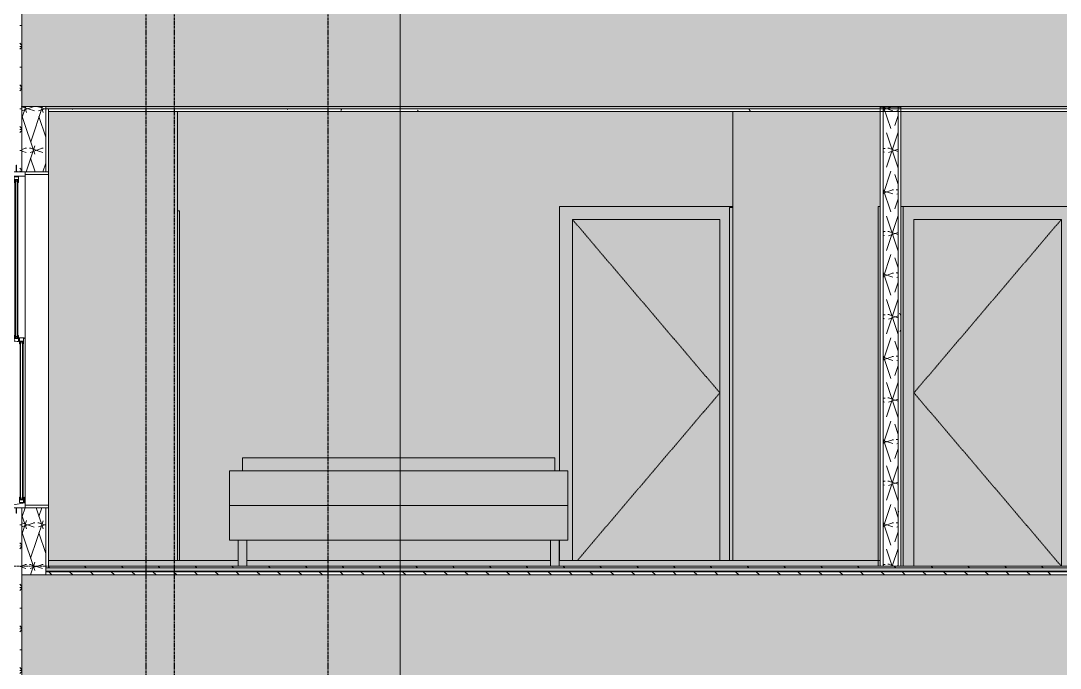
# Model space of a CAD drawing. Header units: inches. Extents: x 1718 to 6958, y -253 to 585.
# Drawn here: x 4887.1 to 5126.8, y 112.5 to 261.8 of the extents above; entities that cross this region are included whole.
import ezdxf

# ---------------------------------------------------------------- set-up
doc = ezdxf.new("R2010")
doc.units = ezdxf.units.IN
doc.header["$MEASUREMENT"] = 0
for name, pattern in [('Dash', [0.25, 0.125, -0.125]), ('Dash 1_16_', [0.125, 0.0625, -0.0625]), ('Grid Line 1_2_', [0.875, 0.5, -0.125, 0.125, -0.125]), ('Grid Line 1_2__2_', [0.875, 0.5, -0.125, 0.125, -0.125])]:
    doc.linetypes.add(name, pattern=pattern)
for name, color, linetype, lineweight in [('0-2', 250, 'Continuous', 9), ('0-4', 10, 'Continuous', 5), ('A-DETL-GENF-2', 92, 'Continuous', 13), ('A-DETL-GENF-HDLN', 1, 'Dash', 9), ('A-DOOR-1', 41, 'Continuous', 9), ('A-DOOR-2', 250, 'Dash 1_16_', 9), ('A-DOOR-5', 250, 'Continuous', 9), ('A-DOOR-FRAM-1', 41, 'Continuous', 9), ('A-DOOR-FRAM-2', 250, 'Continuous', 9), ('A-DOOR-FRAM-7', 130, 'Continuous', 20), ('A-FLOR-4', 250, 'Continuous', 9), ('A-FLOR-5', 192, 'Continuous', 5), ('A-FLOR-6', 192, 'Continuous', 9), ('A-FLOR-7', 50, 'Continuous', 13), ('A-FLOR-LEVL-5', 51, 'Grid Line 1_2_', 9), ('A-FLOR-MCUT', 51, 'Continuous', 13), ('A-FLOR-PATT-1', 252, 'Continuous', 9), ('A-GLAZ', 151, 'Continuous', 13), ('A-GLAZ-1', 151, 'Continuous', 9), ('A-GLAZ-3', 151, 'Continuous', 20), ('A-WALL', 113, 'Continuous', 13), ('A-WALL-1', 10, 'Continuous', 5), ('A-WALL-2', 50, 'Continuous', 13), ('A-WALL-4', 250, 'Continuous', 9), ('A-WALL-5', 7, 'Continuous', 13), ('A-WALL-6', 113, 'Continuous', 5), ('A-WALL-7', 113, 'Continuous', 9), ('A-WALL-PATT-1', 252, 'Continuous', 9), ('G-ANNO-SYMB', 111, 'Continuous', 9), ('I-FURN-1', 250, 'Continuous', 9), ('I-FURN-3', 90, 'Continuous', 9), ('I-WALL-2', 50, 'Continuous', 13), ('I-WALL-3', 250, 'Continuous', 9), ('S-GRID-1', 1, 'Grid Line 1_2__2_', 30)]:
    doc.layers.add(name, color=color, linetype=linetype, lineweight=lineweight)
pattern_1 = [(161.57, (7056.9088, 69.248), (-3.8399538, -1.544e-05), [0, -27.322, 3.034, 0]), (18.43, (7055.9488, 69.248), (-3.8399538, 1.544e-05), [0, -27.322, 3.034, 0]), (108.43, (7056.9088, 69.248), (1.919622, -9.6005246), [9.106, -21.25]), (71.57, (7055.9488, 69.248), (1.919622, 9.6005246), [9.106, -21.25])]
pattern_2 = [(0, (7056.429, 68.768), (0, 4.798), []), (315, (7056.4288, 68.768), (4.7984266, 0), [6.786, -6.786]), (45, (7056.4288, 68.768), (4.7984266, 0), [6.786, -6.786])]

# ---------------------------------------------------------------- blocks, each defined once
blk = doc.blocks.new('SWING - SINGLE - FLUSH - SWING - FLUSH - 2-10 x 6-8 - PRIVACY-3983846-BUILDING ELEVATION - COURTYARD - LOOKING EAST')
at = {"layer": 'A-DOOR-1'}
blk.add_hatch(color=256, dxfattribs=at).paths.add_polyline_path([(-3697.05, 137.37), (-3697.05, 216), (-3731.05, 216), (-3731.05, 137.37), (-3703.35, 137.37)], flags=0)
at = {"layer": 'A-DOOR-FRAM-1'}
blk.add_hatch(color=256, dxfattribs=at).paths.add_polyline_path([(-3734.05, 137.37), (-3731.05, 137.37), (-3731.05, 216), (-3697.05, 216), (-3697.05, 137.37), (-3694.8, 137.37), (-3694.8, 218.75), (-3694.05, 218.75), (-3694.05, 219), (-3734.05, 219), (-3734.05, 158), (-3732.1, 158), (-3732.1, 142), (-3734.05, 142), (-3734.05, 138.12)], flags=0)
at = {"layer": 'A-DOOR-2'}
for p in [(-3731.05, 216), (-3729.88, 137.37)]:
    blk.add_line(p, (-3697.05, 176), dxfattribs=at)
at = {"layer": 'A-DOOR-FRAM-2'}
for p, q in [((-3734.05, 219), (-3734.05, 158)), ((-3694.05, 219), (-3734.05, 219)), ((-3731.05, 137.37), (-3731.05, 216)), ((-3731.05, 216), (-3697.05, 216)), ((-3697.05, 216), (-3697.05, 137.37)), ((-3734.05, 142), (-3734.05, 137.37))]:
    blk.add_line(p, q, dxfattribs=at)
blk = doc.blocks.new('SWING - SINGLE - FLUSH - SWING - FLUSH - 2-10 x 6-8 - PRIVACY-3983842-BUILDING ELEVATION - COURTYARD - LOOKING EAST')
at = {"layer": 'A-DOOR-1'}
blk.add_hatch(color=256, dxfattribs=at).paths.add_polyline_path([(-3618.3, 136), (-3618.3, 216), (-3652.3, 216), (-3652.3, 136), (-3633.95, 136)], flags=0)
at = {"layer": 'A-DOOR-FRAM-1'}
blk.add_hatch(color=256, dxfattribs=at).paths.add_polyline_path([(-3652.3, 136), (-3652.3, 216), (-3618.3, 216), (-3618.3, 136), (-3615.3, 136), (-3615.3, 219), (-3654.8, 219), (-3654.8, 136)], flags=0)
at = {"layer": 'A-DOOR-2'}
for p in [(-3618.3, 216), (-3618.3, 136)]:
    blk.add_line(p, (-3652.3, 176), dxfattribs=at)
at = {"layer": 'A-DOOR-FRAM-2'}
for p, q in [((-3615.3, 219), (-3654.8, 219)), ((-3615.3, 136), (-3615.3, 219)), ((-3652.3, 136), (-3652.3, 216)), ((-3652.3, 216), (-3618.3, 216)), ((-3618.3, 216), (-3618.3, 136))]:
    blk.add_line(p, q, dxfattribs=at)
blk = doc.blocks.new('SLIDING - FLUSH - SLIDING - FLUSH - 5-0 x 6-8-3203585-BUILDING ELEVATION - COURTYARD - LOOKING EAST')
at = {"layer": 'A-DOOR-1'}
blk.add_hatch(color=256, dxfattribs=at).paths.add_polyline_path([(-3694.1, 137.37), (-3694.05, 137.37), (-3694.05, 218.75), (-3694.8, 218.75), (-3694.8, 137.37)], flags=0)
at = {"layer": 'A-DOOR-5'}
for p, q in [((-3694.8, 218.75), (-3694.05, 218.75)), ((-3694.8, 137.37), (-3694.8, 218.75))]:
    blk.add_line(p, q, dxfattribs=at)
blk = doc.blocks.new('Bed-Standard - King 78_ x 80_-1242963-BUILDING ELEVATION - COURTYARD - LOOKING EAST')
at = {"layer": 'I-FURN-3'}
for points in [[(-3735.1, 160), (-3735.1, 161), (-3807.1, 161), (-3807.1, 160), (-3736.86, 160)], [(-3735.1, 158), (-3735.1, 160), (-3807.1, 160), (-3807.1, 158), (-3736.86, 158)], [(-3809.78, 150), (-3809.1, 150), (-3809.1, 158), (-3810.1, 158), (-3810.1, 150), (-3809.96, 150)], [(-3803.9, 150), (-3733.1, 150), (-3733.1, 158), (-3809.1, 158), (-3809.1, 150)], [(-3732.85, 150), (-3732.1, 150), (-3732.1, 158), (-3733.1, 158), (-3733.1, 150)], [(-3810.1, 142), (-3809.1, 142), (-3809.1, 150), (-3810.1, 150), (-3810.1, 144.1)], [(-3809.1, 142), (-3733.1, 142), (-3733.1, 150), (-3809.1, 150), (-3809.1, 144.1)], [(-3733.1, 142), (-3732.1, 142), (-3732.1, 150), (-3733.1, 150), (-3733.1, 144.1)], [(-3807.1, 136), (-3806.1, 136), (-3806.1, 142), (-3808.1, 142), (-3808.09, 136), (-3807.32, 136)], [(-3734.88, 136), (-3734.1, 136), (-3734.1, 142), (-3736.1, 142), (-3736.1, 136), (-3735.1, 136)]]:
    blk.add_hatch(color=256, dxfattribs=at).paths.add_polyline_path(points, flags=0)
at = {"layer": 'I-FURN-1'}
for p, q in [((-3735.1, 161), (-3807.1, 161)), ((-3807.1, 160), (-3807.1, 161)), ((-3735.1, 161), (-3735.1, 160)), ((-3807.1, 158), (-3807.1, 160)), ((-3735.1, 160), (-3735.1, 158)), ((-3810.1, 158), (-3810.1, 150)), ((-3810.1, 158), (-3809.1, 158)), ((-3809.1, 158), (-3733.1, 158)), ((-3733.1, 158), (-3732.1, 158)), ((-3732.1, 150), (-3732.1, 158)), ((-3810.1, 150), (-3810.1, 142)), ((-3810.1, 150), (-3809.1, 150)), ((-3809.1, 150), (-3810.1, 150)), ((-3809.1, 150), (-3733.1, 150)), ((-3733.1, 150), (-3809.1, 150)), ((-3733.1, 150), (-3732.1, 150)), ((-3732.1, 150), (-3733.1, 150)), ((-3732.1, 142), (-3732.1, 150)), ((-3809.1, 142), (-3810.1, 142)), ((-3733.1, 142), (-3809.1, 142)), ((-3808.1, 142), (-3808.1, 136)), ((-3806.1, 136), (-3806.1, 142)), ((-3736.1, 142), (-3736.1, 136)), ((-3734.1, 136), (-3734.1, 142)), ((-3732.1, 142), (-3733.1, 142)), ((-3806.1, 136), (-3808.1, 136)), ((-3734.1, 136), (-3736.1, 136))]:
    blk.add_line(p, q, dxfattribs=at)
blk = doc.blocks.new('SWING - SINGLE - FLUSH - SWING - FLUSH - 2-10 x 6-8 - PRIVACY-V75-BUILDING ELEVATION - COURTYARD - LOOKING EAST')
at = {"layer": 'A-DOOR-FRAM-1'}
for points in [[(-3660.55, 137.37), (-3660.05, 137.37), (-3660.05, 219), (-3660.55, 219), (-3660.55, 144.1)], [(-3655.3, 136), (-3654.8, 136), (-3654.8, 219), (-3655.3, 219), (-3655.3, 144.1)]]:
    blk.add_hatch(color=256, dxfattribs=at).paths.add_polyline_path(points, flags=0)
at = {"layer": 'A-DOOR-FRAM-7'}
for p, q in [((-3660.55, 219), (-3660.55, 136)), ((-3660.05, 219), (-3660.55, 219)), ((-3660.05, 136), (-3660.05, 219)), ((-3654.8, 219), (-3655.3, 219)), ((-3655.3, 219), (-3655.3, 136)), ((-3654.8, 136), (-3654.8, 219)), ((-3660.55, 136), (-3660.05, 136)), ((-3655.3, 136), (-3654.8, 136))]:
    blk.add_line(p, q, dxfattribs=at)
blk = doc.blocks.new('SWING - SINGLE - FLUSH - SWING - 34_ x 80_ - WITH ACOUSTICAL SEAL-3983856-BUILDING ELEVATION - COURTYARD - LOOKING EAST')
at = {"layer": 'A-DOOR-FRAM-1'}
blk.add_hatch(color=256, dxfattribs=at).paths.add_polyline_path([(-3821.6, 137.37), (-3821.6, 218), (-3822.1, 218), (-3822.1, 137.37)], flags=0)
at = {"layer": 'A-DOOR-FRAM-2'}
for q in [(-3822.1, 218), (-3821.6, 137.37)]:
    blk.add_line((-3821.6, 218), q, dxfattribs=at)
blk = doc.blocks.new('CTR - 1st Phase - Unit Layouts_rvt-2-BUILDING ELEVATION - COURTYARD - LOOKING EAST')
at = {"layer": 'A-FLOR-7'}
h = blk.add_hatch(color=256, dxfattribs=at)
h.paths.add_polyline_path([(-3728.48, 136), (-3660.05, 136), (-3660.05, 137.37), (-3734.1, 137.37), (-3734.1, 136), (-3731.05, 136)], flags=0)
h.paths.add_polyline_path([(-3806.1, 136), (-3736.1, 136), (-3736.1, 137.37), (-3806.1, 137.37)], flags=0)
h.paths.add_polyline_path([(-3820.66, 136), (-3808.1, 136), (-3808.1, 137.37), (-3851.85, 137.37), (-3851.85, 136), (-3822.1, 136)], flags=0)
at = {"layer": 'A-WALL-1'}
blk.add_hatch(color=256, dxfattribs=at).paths.add_polyline_path([(-3689.43, 137.37), (-3689.3, 137.37), (-3689.3, 240.87), (-3694.05, 240.87), (-3694.05, 137.37)], flags=0)
at = {"layer": 'A-WALL-2'}
h = blk.add_hatch(color=256, dxfattribs=at)
h.paths.add_polyline_path([(-3821.6, 137.37), (-3808.1, 137.37), (-3808.1, 142), (-3810.1, 142), (-3810.1, 158), (-3807.1, 158), (-3807.1, 161), (-3735.1, 161), (-3735.1, 158), (-3734.05, 158), (-3734.05, 219), (-3694.05, 219), (-3694.05, 240.87), (-3822.1, 240.87), (-3822.1, 218), (-3821.6, 218), (-3821.6, 144.1)], flags=0)
h.paths.add_polyline_path([(-3806.1, 137.37), (-3736.1, 137.37), (-3736.1, 142), (-3806.1, 142), (-3806.1, 138.12)], flags=0)
h.paths.add_polyline_path([(-3734.1, 137.37), (-3734.05, 137.37), (-3734.05, 142), (-3734.1, 142), (-3734.1, 138.12)], flags=0)
for points in [[(-3669.83, 137.37), (-3660.55, 137.37), (-3660.55, 219), (-3660.05, 219), (-3660.05, 240.87), (-3689.3, 240.87), (-3689.3, 137.37)], [(-3615.3, 136), (-3487.3, 136), (-3487.3, 240.87), (-3655.3, 240.87), (-3655.3, 219), (-3615.3, 219), (-3615.3, 144.1)]]:
    blk.add_hatch(color=256, dxfattribs=at).paths.add_polyline_path(points, flags=0)
at = {"layer": 'A-WALL-PATT-1'}
h = blk.add_hatch(dxfattribs=at)
h.set_pattern_fill('FP_70', color=256, style=0, pattern_type=2)
h.set_pattern_definition([(161.57, (-1688.417, 69.248), (-3.8399538, -1.544e-05), [0, -27.322, 3.034, 0]), (18.43, (-1689.377, 69.248), (-3.8399538, 1.544e-05), [0, -27.322, 3.034, 0]), (108.43, (-1688.417, 69.248), (1.919622, -9.6005246), [9.106, -21.25]), (71.57, (-1689.377, 69.248), (1.919622, 9.6005246), [9.106, -21.25])])
h.paths.add_polyline_path([(-3655.92, 136), (-3655.92, 241.87), (-3659.42, 241.87), (-3659.42, 136)], flags=0)
h = blk.add_hatch(dxfattribs=at)
h.set_pattern_fill('FP_74', color=256, style=0, pattern_type=2)
h.set_pattern_definition([(0, (-1688.897, 68.768), (30.72, 7.68), [1.267, -21.773, 1.267, -21.773, -122.88]), (0, (-1688.897, 68.768), (30.72, 7.68), [-46.08, 1.267, -44.813, 1.267, -21.773, -53.76]), (0, (-1688.897, 68.768), (30.72, 7.68), [-115.2, 1.267, -14.093, 1.267, -37.133]), (120, (-1677.377, 72.608), (-22.011075, 22.7643), [1.267, -21.773, 1.267, -21.773, -122.88]), (120, (-1677.377, 72.608), (-22.011075, 22.7643), [-46.08, 1.267, -44.813, 1.267, -21.773, -53.76]), (120, (-1677.377, 72.608), (-22.011075, 22.7643), [-115.2, 1.267, -14.093, 1.267, -37.133]), (240, (-1673.537, 87.968), (-8.708925, -30.4443), [1.267, -21.773, 1.267, -21.773, -122.88]), (240, (-1673.537, 87.968), (-8.708925, -30.4443), [-46.08, 1.267, -44.813, 1.267, -21.773, -53.76]), (240, (-1673.537, 87.968), (-8.708925, -30.4443), [-115.2, 1.267, -14.093, 1.267, -37.133])])
h.paths.add_polyline_path([(-3655.3, 136), (-3655.3, 240.87), (-3655.92, 240.87), (-3655.92, 136)], flags=0)
at = {"layer": 'I-WALL-2'}
blk.add_hatch(color=256, dxfattribs=at).paths.add_polyline_path([(-3851.85, 137.37), (-3822.1, 137.37), (-3822.1, 240.87), (-3851.85, 240.87), (-3851.85, 144.1)], flags=0)
at = {"layer": 'A-FLOR-4'}
for p, q in [((-3808.1, 137.37), (-3851.85, 137.37)), ((-3851.85, 137.37), (-3851.85, 136)), ((-3736.1, 137.37), (-3806.1, 137.37)), ((-3660.05, 137.37), (-3734.1, 137.37)), ((-3660.05, 136), (-3660.05, 137.37)), ((-3851.85, 136), (-3808.1, 136)), ((-3806.1, 136), (-3736.1, 136)), ((-3734.1, 136), (-3660.05, 136))]:
    blk.add_line(p, q, dxfattribs=at)
at = {"layer": 'A-WALL-4'}
for p, q in [((-3694.05, 137.37), (-3694.05, 240.87)), ((-3655.3, 241.87), (-3660.05, 241.87)), ((-3660.05, 241.87), (-3660.05, 136)), ((-3655.3, 136), (-3655.3, 241.87)), ((-3660.05, 136), (-3655.3, 136))]:
    blk.add_line(p, q, dxfattribs=at)
at = {"layer": 'A-WALL-5'}
for p, q in [((-3659.42, 241.87), (-3659.42, 136)), ((-3655.92, 241.87), (-3655.92, 136))]:
    blk.add_line(p, q, dxfattribs=at)
at = {"layer": 'I-WALL-3'}
blk.add_line((-3822.1, 137.37), (-3822.1, 240.87), dxfattribs=at)
at = {"layer": '0-2'}
for name in ['SWING - SINGLE - FLUSH - SWING - FLUSH - 2-10 x 6-8 - PRIVACY-3983846-BUILDING ELEVATION - COURTYARD - LOOKING EAST', 'SLIDING - FLUSH - SLIDING - FLUSH - 5-0 x 6-8-3203585-BUILDING ELEVATION - COURTYARD - LOOKING EAST', 'SWING - SINGLE - FLUSH - SWING - FLUSH - 2-10 x 6-8 - PRIVACY-V75-BUILDING ELEVATION - COURTYARD - LOOKING EAST', 'SWING - SINGLE - FLUSH - SWING - FLUSH - 2-10 x 6-8 - PRIVACY-3983842-BUILDING ELEVATION - COURTYARD - LOOKING EAST', 'SWING - SINGLE - FLUSH - SWING - 34_ x 80_ - WITH ACOUSTICAL SEAL-3983856-BUILDING ELEVATION - COURTYARD - LOOKING EAST', 'Bed-Standard - King 78_ x 80_-1242963-BUILDING ELEVATION - COURTYARD - LOOKING EAST']:
    blk.add_blockref(name, (0, 0), dxfattribs=at)
blk = doc.blocks.new('CTR - 1st Phase - Structure_rvt-2-BUILDING ELEVATION - COURTYARD - LOOKING EAST')
at = {"layer": 'S-GRID-1'}
for p, q in [((-3829.32, -159.84), (-3829.32, 470.5)), ((-3822.82, -159.84), (-3822.82, 470.5)), ((-3787.32, -159.84), (-3787.32, 470.5))]:
    blk.add_line(p, q, dxfattribs=at)
blk = doc.blocks.new('Window-Double_Hung-Marvin-Essential - ESDH3066 - 2nd Floor-3357214-BUILDING ELEVATION - COURTYARD - LOOKING EAST')
at = {"layer": 'A-DETL-GENF-2'}
for p, q in [((-3859.27, 227), (-3859.27, 228.5)), ((-3859.27, 228.5), (-3859.22, 228.5)), ((-3859.22, 228.5), (-3859.22, 227.15)), ((-3860.32, 227), (-3857.22, 227)), ((-3860.32, 227), (-3860.32, 226.41)), ((-3859.91, 226.33), (-3860.32, 226.41)), ((-3860.28, 225.55), (-3860.28, 226.1)), ((-3860.28, 226.1), (-3859.91, 226.1)), ((-3860.05, 225.55), (-3860.28, 225.55)), ((-3860.25, 225.43), (-3860.05, 225.43)), ((-3860.25, 225.43), (-3860.25, 225.35)), ((-3860, 225.35), (-3860.25, 225.35)), ((-3860.05, 225.43), (-3860.05, 225.55)), ((-3859.91, 225.44), (-3860, 225.44)), ((-3860, 225.44), (-3860, 225.35)), ((-3859.91, 226.33), (-3859.91, 225.44)), ((-3859.91, 225.63), (-3859.81, 225.63)), ((-3859.81, 225.97), (-3857.22, 225.97)), ((-3859.81, 225.63), (-3859.81, 225.97)), ((-3858.79, 225.81), (-3859.72, 225.81)), ((-3859.72, 224.59), (-3859.72, 225.81)), ((-3859.22, 227.15), (-3859.11, 227.15)), ((-3859.11, 227.15), (-3859.11, 227)), ((-3858.79, 225.81), (-3858.79, 224.59)), ((-3857.22, 225.97), (-3857.22, 227)), ((-3859.72, 224.59), (-3859.66, 224.53)), ((-3859.62, 224.53), (-3859.66, 224.53)), ((-3859.62, 225.19), (-3859.62, 224.53)), ((-3858.9, 225.19), (-3859.62, 225.19)), ((-3858.92, 225.09), (-3859.61, 225.09)), ((-3859.61, 188.66), (-3859.61, 225.09)), ((-3859.48, 188.66), (-3859.48, 225.09)), ((-3859.05, 224.79), (-3859.48, 224.79)), ((-3859.05, 188.66), (-3859.05, 225.09)), ((-3858.92, 188.66), (-3858.92, 225.09)), ((-3858.9, 224.53), (-3858.9, 225.19)), ((-3858.85, 224.53), (-3858.9, 224.53)), ((-3858.79, 224.59), (-3858.85, 224.53)), ((-3860.21, 188.11), (-3860.21, 188.83)), ((-3860.21, 188.83), (-3859.92, 188.83)), ((-3859.92, 188.11), (-3860.21, 188.11)), ((-3859.92, 188.83), (-3859.92, 188.11)), ((-3859.72, 189.16), (-3859.66, 189.22)), ((-3859.72, 189.16), (-3859.72, 187.94)), ((-3859.46, 187.94), (-3859.72, 187.94)), ((-3859.62, 189.22), (-3859.66, 189.22)), ((-3859.62, 188.56), (-3859.62, 189.22)), ((-3858.9, 188.56), (-3859.62, 188.56)), ((-3858.92, 188.66), (-3859.61, 188.66)), ((-3859.05, 188.96), (-3859.48, 188.96)), ((-3859.09, 187.81), (-3859.46, 187.94)), ((-3858.73, 187.81), (-3859.09, 187.81)), ((-3858.9, 189.22), (-3858.9, 188.56)), ((-3858.85, 189.22), (-3858.9, 189.22)), ((-3858.79, 189.16), (-3858.85, 189.22)), ((-3858.79, 188), (-3858.79, 189.16)), ((-3858.6, 188), (-3858.79, 188)), ((-3858.59, 188.56), (-3858.73, 188.56)), ((-3858.73, 188.08), (-3858.73, 188.56)), ((-3858.73, 188.08), (-3858.67, 188.08)), ((-3858.54, 187.94), (-3858.73, 187.94)), ((-3858.73, 187.81), (-3858.73, 187.94)), ((-3858.67, 188.5), (-3858.67, 188.08)), ((-3858.5, 188.5), (-3858.67, 188.5)), ((-3858.6, 188), (-3858.6, 188.4)), ((-3858.54, 188.4), (-3858.6, 188.4)), ((-3858.59, 188.68), (-3857.45, 188.68)), ((-3858.59, 188.56), (-3858.59, 188.68)), ((-3858.54, 187.94), (-3858.54, 188.4)), ((-3858.5, 187.34), (-3858.5, 188.5)), ((-3858.5, 187.34), (-3858.44, 187.28)), ((-3858.4, 187.28), (-3858.44, 187.28)), ((-3858.4, 187.94), (-3858.4, 187.28)), ((-3857.68, 187.94), (-3858.4, 187.94)), ((-3857.7, 187.84), (-3858.39, 187.84)), ((-3858.39, 151.41), (-3858.39, 187.84)), ((-3858.26, 151.41), (-3858.26, 187.84)), ((-3857.83, 187.54), (-3858.26, 187.54)), ((-3857.83, 151.41), (-3857.83, 187.84)), ((-3857.7, 151.41), (-3857.7, 187.84)), ((-3857.68, 187.28), (-3857.68, 187.94)), ((-3857.63, 187.28), (-3857.68, 187.28)), ((-3857.57, 187.34), (-3857.63, 187.28)), ((-3857.57, 188.5), (-3857.57, 187.34)), ((-3857.45, 188.5), (-3857.57, 188.5)), ((-3857.45, 188.68), (-3857.45, 188.5)), ((-3858.5, 151.91), (-3858.44, 151.97)), ((-3858.5, 151.91), (-3858.5, 150.69)), ((-3858.4, 151.97), (-3858.44, 151.97)), ((-3858.4, 151.31), (-3858.4, 151.97)), ((-3857.68, 151.31), (-3858.4, 151.31)), ((-3857.7, 151.41), (-3858.39, 151.41)), ((-3857.83, 151.71), (-3858.26, 151.71)), ((-3857.68, 151.97), (-3857.68, 151.31)), ((-3857.63, 151.97), (-3857.68, 151.97)), ((-3857.57, 151.91), (-3857.63, 151.97)), ((-3857.57, 150.69), (-3857.57, 151.91)), ((-3857.38, 150.66), (-3857.38, 151.91)), ((-3857.38, 151.91), (-3857.22, 151.91)), ((-3857.22, 151.91), (-3857.22, 149.5)), ((-3860.32, 150.09), (-3857.38, 150.66)), ((-3860.32, 149.5), (-3860.32, 150.09)), ((-3859.22, 149.5), (-3860.32, 149.5)), ((-3857.22, 149.5), (-3860.32, 149.5)), ((-3860.28, 150.72), (-3860.28, 150.16)), ((-3860.05, 150.72), (-3860.28, 150.72)), ((-3860.28, 150.16), (-3859.91, 150.16)), ((-3860, 150.91), (-3860.25, 150.91)), ((-3860.25, 150.84), (-3860.25, 150.91)), ((-3860.25, 150.84), (-3860.05, 150.84)), ((-3860.05, 150.84), (-3860.05, 150.72)), ((-3860, 150.82), (-3860, 150.91)), ((-3859.91, 150.82), (-3860, 150.82)), ((-3859.91, 150.82), (-3859.91, 150.16)), ((-3859.5, 149.5), (-3859.5, 149.46)), ((-3859.5, 149.46), (-3859.26, 149.46)), ((-3859.26, 149.46), (-3859.26, 148.24)), ((-3859.22, 149.5), (-3859.22, 148.24)), ((-3857.57, 150.69), (-3858.5, 150.69)), ((-3859.22, 148.24), (-3859.26, 148.24))]:
    blk.add_line(p, q, dxfattribs=at)
at = {"layer": 'A-DETL-GENF-HDLN'}
blk.add_line((-3860.25, 150.91), (-3860.25, 225.35), dxfattribs=at)
at = {"layer": 'A-GLAZ'}
for p, q in [((-3857.19, 226.37), (-3851.85, 226.37)), ((-3851.85, 226.37), (-3851.85, 227)), ((-3857.19, 150.12), (-3851.85, 150.12)), ((-3851.85, 150.12), (-3851.85, 149.5))]:
    blk.add_line(p, q, dxfattribs=at)
at = {"layer": 'A-GLAZ-1'}
for p, q in [((-3860.32, 149.5), (-3860.32, 227)), ((-3857.22, 227), (-3857.22, 149.5)), ((-3851.85, 227), (-3851.85, 149.5))]:
    blk.add_line(p, q, dxfattribs=at)
at = {"layer": 'A-GLAZ-3'}
for p, q in [((-3860.32, 227), (-3857.22, 227)), ((-3857.19, 227), (-3851.85, 227)), ((-3857.22, 149.5), (-3860.32, 149.5)), ((-3851.85, 149.5), (-3857.19, 149.5))]:
    blk.add_line(p, q, dxfattribs=at)

msp = doc.modelspace()

# ---------------------------------------------------------------- hatches: boundary and pattern name
at = {"layer": 'A-FLOR-5'}
for points in [[(5243.09, 241.5), (5258.65, 241.5), (5258.65, 242), (4892.85, 242), (4892.85, 241.5), (5085.9, 241.5), (5085.9, 241.87), (5089.4, 241.87), (5089.42, 241.5), (5209.57, 241.5)], [(5093.03, 134.75), (5264.15, 134.75), (5264.15, 134.87), (4892.85, 134.87), (4892.85, 134.75), (5090.68, 134.75)]]:
    msp.add_hatch(color=256, dxfattribs=at).paths.add_polyline_path(points, flags=0)
at = {"layer": 'A-FLOR-PATT-1'}
h = msp.add_hatch(dxfattribs=at)
h.set_pattern_fill('FP_70', color=256, style=0, pattern_type=2)
h.set_pattern_definition(pattern_1)
h.paths.add_polyline_path([(5250, 242), (5264.15, 242), (5264.15, 266), (4887.35, 266), (4887.35, 242), (5243.09, 242)], flags=0)
h = msp.add_hatch(dxfattribs=at)
h.set_pattern_fill('FP_74', color=256, style=0, pattern_type=2)
h.set_pattern_definition([(0, (7056.429, 68.768), (30.72, 7.68), [1.267, -21.773, 1.267, -21.773, -122.88]), (0, (7056.429, 68.768), (30.72, 7.68), [-46.08, 1.267, -44.813, 1.267, -21.773, -53.76]), (0, (7056.429, 68.768), (30.72, 7.68), [-115.2, 1.267, -14.093, 1.267, -37.133]), (120, (7067.949, 72.608), (-22.011075, 22.7643), [1.267, -21.773, 1.267, -21.773, -122.88]), (120, (7067.949, 72.608), (-22.011075, 22.7643), [-46.08, 1.267, -44.813, 1.267, -21.773, -53.76]), (120, (7067.949, 72.608), (-22.011075, 22.7643), [-115.2, 1.267, -14.093, 1.267, -37.133]), (240, (7071.789, 87.968), (-8.708925, -30.4443), [1.267, -21.773, 1.267, -21.773, -122.88]), (240, (7071.789, 87.968), (-8.708925, -30.4443), [-46.08, 1.267, -44.813, 1.267, -21.773, -53.76]), (240, (7071.789, 87.968), (-8.708925, -30.4443), [-115.2, 1.267, -14.093, 1.267, -37.133])])
h.paths.add_polyline_path([(5158.38, 240.87), (5258.65, 240.87), (5258.65, 241.5), (5089.4, 241.49), (5089.4, 240.87), (5142.53, 240.87)], flags=0)
h.paths.add_polyline_path([(5085.28, 240.87), (5085.9, 240.87), (5085.9, 241.5), (4893.48, 241.5), (4893.48, 240.87), (5075.5, 240.87)], flags=0)
h = msp.add_hatch(dxfattribs=at)
h.set_pattern_fill('FP_72', color=256, style=0, pattern_type=2)
h.set_pattern_definition([(0, (7056.4288, 68.768), (15.36, 3.84), [1.267, -10.253, 1.267, -10.253, -61.44]), (0, (7056.4288, 68.768), (15.36, 3.84), [-23.04, 1.267, -21.773, 1.267, -10.253, -26.88]), (0, (7056.4288, 68.768), (15.36, 3.84), [-57.6, 1.267, -6.413, 1.267, -17.933]), (120, (7062.1888, 70.688), (-11.0055376, 11.38215), [1.267, -10.253, 1.267, -10.253, -61.44]), (120, (7062.1888, 70.688), (-11.0055376, 11.38215), [-23.04, 1.267, -21.773, 1.267, -10.253, -26.88]), (120, (7062.1888, 70.688), (-11.0055376, 11.38215), [-57.6, 1.267, -6.413, 1.267, -17.933]), (240, (7064.1088, 78.368), (-4.3544624, -15.22215), [1.267, -10.253, 1.267, -10.253, -61.44]), (240, (7064.1088, 78.368), (-4.3544624, -15.22215), [-23.04, 1.267, -21.773, 1.267, -10.253, -26.88]), (240, (7064.1088, 78.368), (-4.3544624, -15.22215), [-57.6, 1.267, -6.413, 1.267, -17.933])])
h.paths.add_polyline_path([(5264.15, 134.87), (5264.15, 135.62), (4892.85, 135.62), (4892.85, 134.87), (5259.85, 134.87)], flags=0)
h = msp.add_hatch(dxfattribs=at)
h.set_pattern_fill('FP_73', color=256, style=0, pattern_type=2)
h.set_pattern_definition(pattern_2)
h.paths.add_polyline_path([(5102.53, 134), (5264.15, 134), (5264.15, 134.75), (4892.85, 134.75), (4892.85, 134), (5093.03, 134)], flags=0)
h = msp.add_hatch(dxfattribs=at)
h.set_pattern_fill('FP_71', color=256, style=0, pattern_type=2)
h.set_pattern_definition([(135, (7056.429, 68.768), (-4.24264, -4.24264), [])])
h.paths.add_polyline_path([(5259.85, 135.62), (5264.15, 135.62), (5264.15, 136), (4893.48, 136), (4893.48, 135.62), (5259.63, 135.62)], flags=0)
h = msp.add_hatch(dxfattribs=at)
h.set_pattern_fill('FP_70', color=256, style=0, pattern_type=2)
h.set_pattern_definition(pattern_1)
h.paths.add_polyline_path([(4893.48, 110), (5269.63, 110), (5269.63, 127.5), (5265.46, 127.5), (5264.15, 133), (5264.15, 134), (4887.35, 134), (4887.35, 110), (4892.85, 110)], flags=0)
at = {"layer": 'A-WALL-6'}
msp.add_hatch(color=256, dxfattribs=at).paths.add_polyline_path([(4888.1, 149.5), (4888.13, 149.5), (4888.1, 149.81)], flags=0)
at = {"layer": 'A-WALL-PATT-1'}
h = msp.add_hatch(dxfattribs=at)
h.set_pattern_fill('FP_73', color=256, style=0, pattern_type=2)
h.set_pattern_definition(pattern_2)
h.paths.add_polyline_path([(4886.85, 110), (4887.35, 110), (4887.35, 149.5), (4886.85, 149.5), (4886.85, 110.01)], flags=0)
h.paths.add_polyline_path([(4887.35, 227), (4887.35, 271), (4886.85, 271), (4886.85, 227)], flags=0)
h.paths.add_polyline_path([(4886.85, 348.5), (4887.35, 348.5), (4887.35, 349.5), (4886.85, 349.5)], flags=0)
h = msp.add_hatch(dxfattribs=at)
h.set_pattern_fill('FP_70', color=256, style=0, pattern_type=2)
h.set_pattern_definition(pattern_1)
h.paths.add_polyline_path([(4887.35, 134), (4892.85, 134), (4892.85, 149.5), (4887.35, 149.5), (4887.35, 135)], flags=0)
h.paths.add_polyline_path([(4888.1, 227), (4892.85, 227), (4892.85, 242), (4887.35, 242), (4887.35, 227)], flags=0)
h.paths.add_polyline_path([(4887.35, 266), (4892.85, 266), (4892.85, 271), (4887.35, 271), (4887.35, 268)], flags=0)
h.paths.add_polyline_path([(4888.13, 348.5), (4892.85, 348.5), (4892.85, 349.5), (4887.35, 349.5), (4887.35, 348.5), (4888.1, 348.5)], flags=0)

# ---------------------------------------------------------------- linework, layer by layer
at = {"layer": 'A-FLOR-6'}
for p, q in [((4893.48, 240.87), (5264.15, 240.87)), ((4937.23, 136), (4893.48, 136)), ((5009.23, 136), (4939.23, 136)), ((5335.65, 136), (5011.23, 136))]:
    msp.add_line(p, q, dxfattribs=at)
at = {"layer": 'A-FLOR-LEVL-5'}
msp.add_line((4577.36, 136), (6914.38, 136), dxfattribs=at)
at = {"layer": 'A-FLOR-MCUT'}
for p, q in [((5264.15, 242), (4892.85, 242)), ((4893.48, 241.5), (4893.48, 240.87)), ((5264.15, 241.5), (4893.48, 241.5)), ((5264.15, 134.87), (4892.85, 134.87)), ((5264.15, 134.75), (4892.85, 134.75)), ((4893.48, 136), (4893.48, 135.62)), ((5335.65, 135.62), (4893.48, 135.62)), ((5264.15, 134), (4892.85, 134))]:
    msp.add_line(p, q, dxfattribs=at)
at = {"layer": 'A-WALL'}
for p, q in [((4887.35, 227), (4887.35, 271)), ((4892.85, 242), (4887.35, 242)), ((4892.85, 242), (4892.85, 227)), ((4893.48, 241.5), (4892.85, 241.5)), ((4887.35, 110), (4887.35, 149.5)), ((4892.85, 149.5), (4892.85, 134)), ((4892.85, 135.62), (4893.48, 135.62)), ((4887.35, 134), (4892.85, 134))]:
    msp.add_line(p, q, dxfattribs=at)
at = {"layer": 'A-WALL-7'}
for p, q in [((4893.48, 227), (4893.48, 240.87)), ((4893.48, 136), (4893.48, 149.5))]:
    msp.add_line(p, q, dxfattribs=at)
at = {"layer": 'G-ANNO-SYMB'}
msp.add_line((4974.6, -157.31), (4974.6, 489.85), dxfattribs=at)

# ---------------------------------------------------------------- block references
at = {"layer": '0-4'}
for name in ['CTR - 1st Phase - Structure_rvt-2-BUILDING ELEVATION - COURTYARD - LOOKING EAST', 'CTR - 1st Phase - Unit Layouts_rvt-2-BUILDING ELEVATION - COURTYARD - LOOKING EAST']:
    msp.add_blockref(name, (8745.33, 0), dxfattribs=at)
at = {"layer": 'A-GLAZ-1'}
msp.add_blockref('Window-Double_Hung-Marvin-Essential - ESDH3066 - 2nd Floor-3357214-BUILDING ELEVATION - COURTYARD - LOOKING EAST', (8745.33, 0), dxfattribs=at)

doc.saveas('drawing.dxf')
